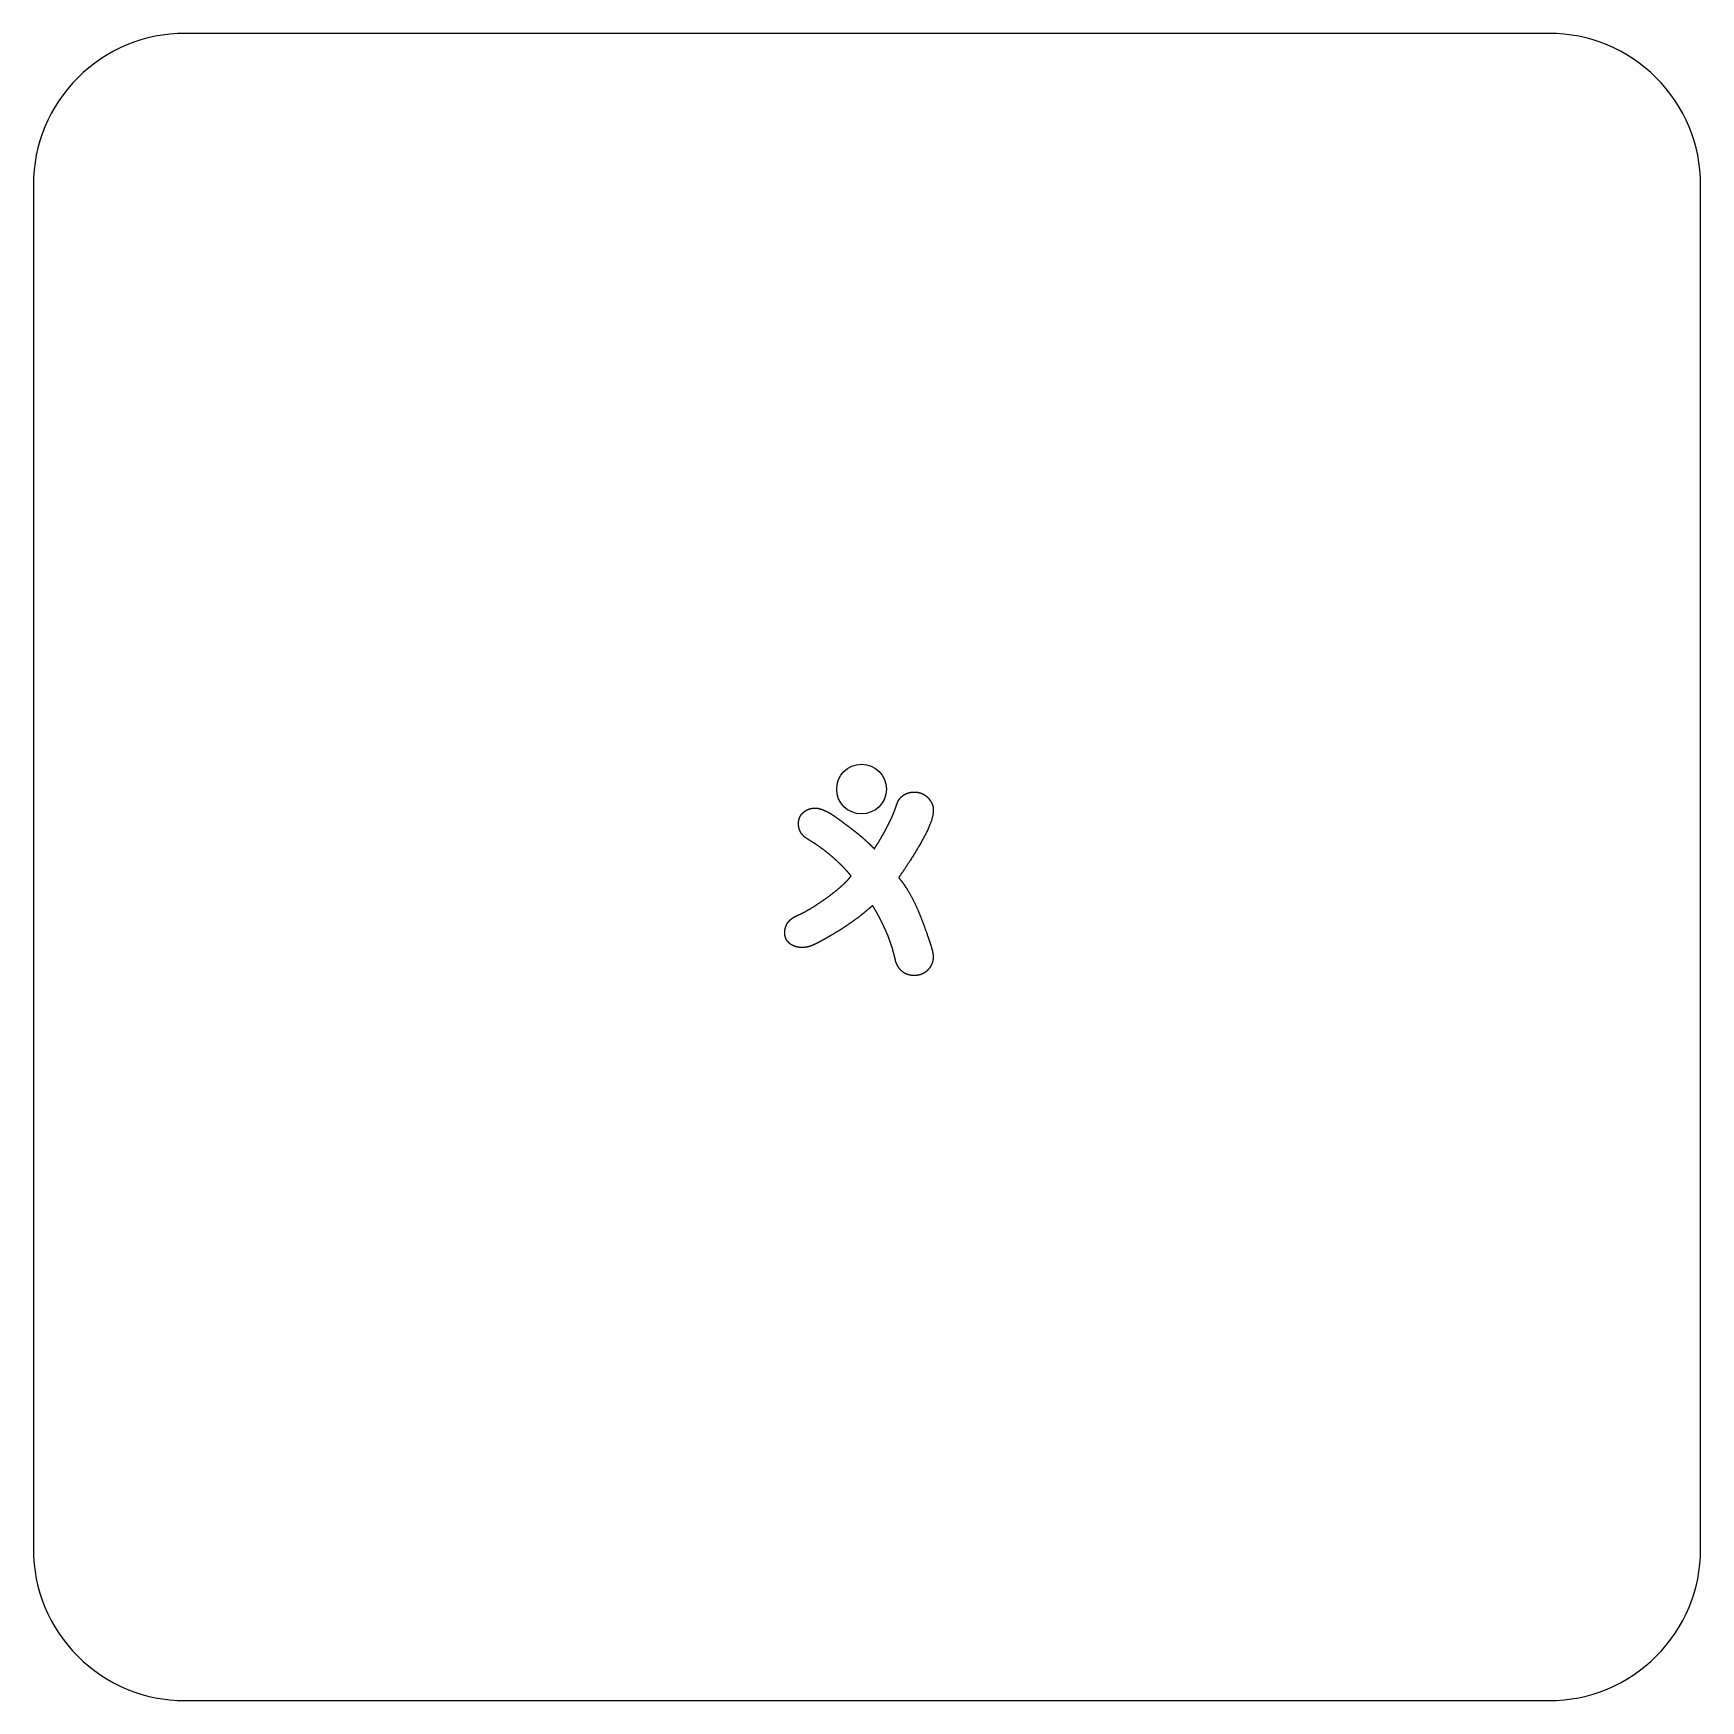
# Model space of a CAD drawing. Header units: millimetres. Extents: x -130 to -20, y 0 to 110.
import ezdxf

# ---------------------------------------------------------------- set-up
doc = ezdxf.new("R2010")
doc.units = ezdxf.units.MM
doc.layers.get('0').update_dxf_attribs({"linetype": 'CONTINUOUS'})

msp = doc.modelspace()

# ---------------------------------------------------------------- linework, layer by layer
msp.add_lwpolyline([(-120, 0), (-30, 0, 0.414214), (-20, 10), (-20, 100, 0.414214), (-30, 110), (-120, 110, 0.414214), (-130, 100), (-130, 10, 0.414214)], format="xyb", close=True)
msp.add_circle((-75.36, 60.14, 0.67), 1.64)
for points in [[(-74.51, 56.2, 0.67), (-74.48, 56.25, 0.67), (-74.43, 56.34, 0.67), (-74.34, 56.47, 0.67), (-74.22, 56.66, 0.67), (-74.08, 56.91, 0.67), (-73.93, 57.16, 0.67), (-73.79, 57.42, 0.67), (-73.65, 57.69, 0.67), (-73.52, 57.95, 0.67), (-73.4, 58.2, 0.67), (-73.29, 58.44, 0.67), (-73.2, 58.66, 0.67), (-73.13, 58.85, 0.67), (-73.07, 59.02, 0.67), (-73.02, 59.16, 0.67), (-72.98, 59.28, 0.67), (-72.92, 59.4, 0.67), (-72.85, 59.5, 0.67), (-72.76, 59.6, 0.67), (-72.66, 59.7, 0.67), (-72.53, 59.78, 0.67), (-72.4, 59.85, 0.67), (-72.25, 59.9, 0.67), (-72.09, 59.94, 0.67), (-71.93, 59.95, 0.67), (-71.77, 59.95, 0.67), (-71.6, 59.92, 0.67), (-71.44, 59.87, 0.67), (-71.28, 59.81, 0.67), (-71.14, 59.72, 0.67), (-71.01, 59.61, 0.67), (-70.9, 59.48, 0.67), (-70.8, 59.35, 0.67), (-70.71, 59.2, 0.67), (-70.65, 59.04, 0.67), (-70.62, 58.86, 0.67), (-70.62, 58.65, 0.67), (-70.65, 58.41, 0.67), (-70.72, 58.13, 0.67), (-70.83, 57.82, 0.67), (-70.99, 57.46, 0.67), (-71.19, 57.05, 0.67), (-71.44, 56.6, 0.67), (-71.73, 56.1, 0.67), (-72.07, 55.55, 0.67), (-72.38, 55.07, 0.67), (-72.64, 54.69, 0.67), (-72.82, 54.43, 0.67), (-72.91, 54.3, 0.67)], [(-76.05, 54.41, 0.67), (-76.07, 54.44, 0.67), (-76.13, 54.51, 0.67), (-76.21, 54.61, 0.67), (-76.33, 54.74, 0.67), (-76.49, 54.92, 0.67), (-76.66, 55.09, 0.67), (-76.85, 55.27, 0.67), (-77.04, 55.45, 0.67), (-77.24, 55.63, 0.67), (-77.45, 55.81, 0.67), (-77.66, 55.98, 0.67), (-77.86, 56.14, 0.67), (-78.06, 56.28, 0.67), (-78.25, 56.42, 0.67), (-78.43, 56.53, 0.67), (-78.59, 56.64, 0.67), (-78.74, 56.73, 0.67), (-78.87, 56.81, 0.67), (-78.99, 56.89, 0.67), (-79.1, 56.96, 0.67), (-79.19, 57.05, 0.67), (-79.27, 57.14, 0.67), (-79.35, 57.24, 0.67), (-79.41, 57.35, 0.67), (-79.46, 57.48, 0.67), (-79.5, 57.62, 0.67), (-79.52, 57.77, 0.67), (-79.52, 57.91, 0.67), (-79.51, 58.05, 0.67), (-79.47, 58.19, 0.67), (-79.43, 58.3, 0.67), (-79.39, 58.38, 0.67), (-79.35, 58.43, 0.67), (-79.34, 58.45, 0.67)], [(-79.34, 58.45, 0.67), (-79.31, 58.48, 0.67), (-79.27, 58.53, 0.67), (-79.19, 58.61, 0.67), (-79.09, 58.69, 0.67), (-78.94, 58.78, 0.67), (-78.79, 58.84, 0.67), (-78.62, 58.88, 0.67), (-78.44, 58.9, 0.67), (-78.25, 58.88, 0.67), (-78.05, 58.83, 0.67), (-77.83, 58.75, 0.67), (-77.6, 58.63, 0.67), (-77.36, 58.5, 0.67), (-77.13, 58.34, 0.67), (-76.89, 58.17, 0.67), (-76.66, 58.01, 0.67), (-76.45, 57.84, 0.67), (-76.24, 57.69, 0.67), (-76.04, 57.54, 0.67), (-75.85, 57.39, 0.67), (-75.67, 57.25, 0.67), (-75.48, 57.1, 0.67), (-75.3, 56.94, 0.67), (-75.11, 56.77, 0.67), (-74.91, 56.59, 0.67), (-74.76, 56.44, 0.67), (-74.63, 56.32, 0.67), (-74.55, 56.24, 0.67), (-74.51, 56.2, 0.67)], [(-74.63, 52.46, 0.67), (-74.68, 52.41, 0.67), (-74.78, 52.33, 0.67), (-74.93, 52.2, 0.67), (-75.13, 52.03, 0.67), (-75.38, 51.83, 0.67), (-75.63, 51.63, 0.67), (-75.89, 51.45, 0.67), (-76.14, 51.27, 0.67), (-76.39, 51.1, 0.67), (-76.64, 50.93, 0.67), (-76.89, 50.78, 0.67), (-77.13, 50.63, 0.67), (-77.37, 50.49, 0.67), (-77.59, 50.36, 0.67), (-77.8, 50.24, 0.67), (-78, 50.13, 0.67), (-78.19, 50.02, 0.67), (-78.37, 49.93, 0.67), (-78.54, 49.86, 0.67), (-78.69, 49.79, 0.67), (-78.84, 49.74, 0.67), (-78.99, 49.71, 0.67), (-79.14, 49.69, 0.67), (-79.29, 49.68, 0.67), (-79.44, 49.69, 0.67), (-79.59, 49.71, 0.67), (-79.73, 49.75, 0.67), (-79.87, 49.8, 0.67), (-80, 49.87, 0.67), (-80.11, 49.95, 0.67), (-80.21, 50.05, 0.67), (-80.29, 50.16, 0.67), (-80.35, 50.27, 0.67), (-80.4, 50.4, 0.67), (-80.42, 50.54, 0.67), (-80.43, 50.7, 0.67), (-80.42, 50.85, 0.67), (-80.38, 51.02, 0.67), (-80.32, 51.17, 0.67), (-80.24, 51.32, 0.67), (-80.13, 51.45, 0.67), (-80, 51.57, 0.67), (-79.86, 51.67, 0.67), (-79.71, 51.75, 0.67), (-79.56, 51.82, 0.67), (-79.41, 51.89, 0.67), (-79.26, 51.96, 0.67), (-79.1, 52.04, 0.67), (-78.93, 52.14, 0.67), (-78.73, 52.25, 0.67), (-78.51, 52.39, 0.67), (-78.26, 52.55, 0.67), (-78.01, 52.72, 0.67), (-77.74, 52.9, 0.67), (-77.47, 53.1, 0.67), (-77.21, 53.3, 0.67), (-76.97, 53.49, 0.67), (-76.74, 53.69, 0.67), (-76.53, 53.88, 0.67), (-76.34, 54.06, 0.67), (-76.21, 54.2, 0.67), (-76.13, 54.31, 0.67), (-76.07, 54.38, 0.67), (-76.05, 54.41, 0.67)], [(-72.91, 54.3, 0.67), (-72.87, 54.25, 0.67), (-72.78, 54.14, 0.67), (-72.65, 53.98, 0.67), (-72.49, 53.75, 0.67), (-72.29, 53.45, 0.67), (-72.11, 53.12, 0.67), (-71.93, 52.78, 0.67), (-71.76, 52.43, 0.67), (-71.6, 52.06, 0.67), (-71.45, 51.69, 0.67), (-71.31, 51.32, 0.67), (-71.17, 50.95, 0.67), (-71.05, 50.61, 0.67), (-70.94, 50.28, 0.67), (-70.84, 49.99, 0.67), (-70.75, 49.72, 0.67), (-70.69, 49.48, 0.67), (-70.64, 49.26, 0.67), (-70.62, 49.07, 0.67), (-70.64, 48.88, 0.67), (-70.68, 48.71, 0.67), (-70.74, 48.55, 0.67), (-70.83, 48.4, 0.67), (-70.93, 48.26, 0.67), (-71.05, 48.14, 0.67), (-71.18, 48.03, 0.67), (-71.33, 47.95, 0.67), (-71.51, 47.88, 0.67), (-71.7, 47.84, 0.67), (-71.91, 47.83, 0.67), (-72.12, 47.85, 0.67), (-72.34, 47.9, 0.67), (-72.53, 47.99, 0.67), (-72.71, 48.12, 0.67), (-72.87, 48.3, 0.67), (-72.98, 48.47, 0.67), (-73.05, 48.62, 0.67), (-73.09, 48.73, 0.67), (-73.11, 48.78, 0.67)], [(-73.11, 48.78, 0.67), (-73.12, 48.85, 0.67), (-73.16, 49, 0.67), (-73.21, 49.21, 0.67), (-73.28, 49.49, 0.67), (-73.39, 49.85, 0.67), (-73.52, 50.21, 0.67), (-73.66, 50.58, 0.67), (-73.83, 50.95, 0.67), (-74, 51.32, 0.67), (-74.2, 51.7, 0.67), (-74.36, 52, 0.67), (-74.49, 52.23, 0.67), (-74.58, 52.38, 0.67), (-74.63, 52.46, 0.67)]]:
    msp.add_open_spline(points, degree=5)

doc.saveas('drawing.dxf')
